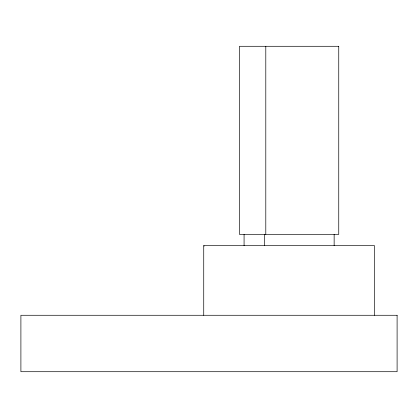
<?xml version="1.0" encoding="UTF-8"?>
<svg xmlns="http://www.w3.org/2000/svg" width="418" height="418" viewBox="0 0 418 418"><rect width="100%" height="100%" fill="white"/><g stroke="black" fill="none" stroke-linecap="round" stroke-linejoin="round"><path stroke-width="0.63" d="M203.733 315.276L203.733 245.679L374.528 245.679L374.528 315.276M203.733 245.679L204.183 246.129M334.144 234.393L334.144 245.679M265.796 46.293L265.796 234.393M264.474 234.393L264.474 245.679M244.075 234.393L244.075 245.679M338.747 46.293L239.472 46.293L239.472 234.393L338.747 234.393L338.747 46.293M397.1 315.276L20.9 315.276L20.9 371.706L397.1 371.706L397.1 315.276"/></g></svg>
